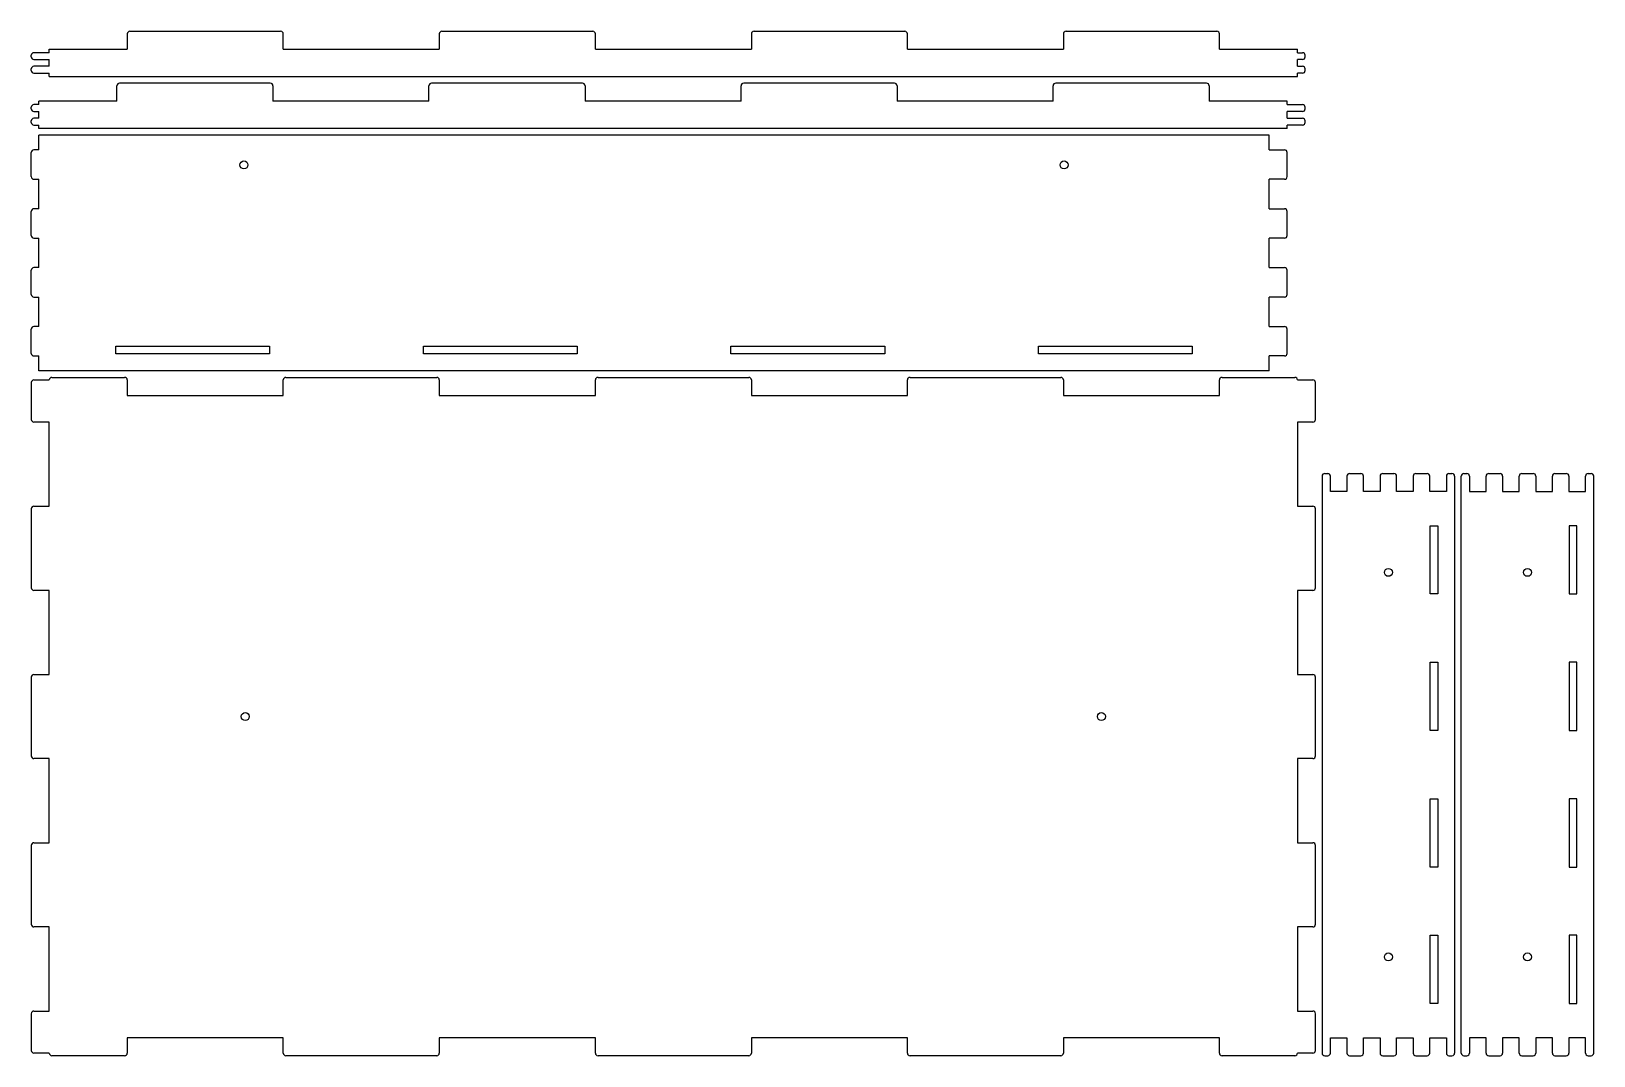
# Model space of a CAD drawing. Header units: millimetres. Extents: x 0 to 1179, y 0 to 773.
import ezdxf

# ---------------------------------------------------------------- set-up
doc = ezdxf.new("R2010")
doc.units = ezdxf.units.MM
doc.layers.add('SheetCutProfiles', color=7, linetype='CONTINUOUS')

msp = doc.modelspace()

# ---------------------------------------------------------------- linework, layer by layer
at = {"layer": 'SheetCutProfiles'}
for p, q in [((72.475, 771.2), (72.475, 759.6)), ((74.475, 773.2), (188.225, 773.2)), ((190.225, 759.6), (190.225, 771.2)), ((307.975, 771.2), (307.975, 759.6)), ((309.975, 773.2), (423.725, 773.2)), ((425.725, 759.6), (425.725, 771.2)), ((543.475, 771.2), (543.475, 759.6)), ((545.475, 773.2), (659.225, 773.2)), ((661.225, 759.6), (661.225, 771.2)), ((778.975, 771.2), (778.975, 759.6)), ((780.975, 773.2), (894.725, 773.2)), ((896.725, 759.6), (896.725, 771.2)), ((0, 753.875), (0, 755.025)), ((13.6, 757.025), (2, 757.025)), ((13.6, 759.6), (72.475, 759.6)), ((13.6, 757.025), (13.6, 759.6)), ((190.225, 759.6), (307.975, 759.6)), ((425.725, 759.6), (543.475, 759.6)), ((661.225, 759.6), (778.975, 759.6)), ((896.725, 759.6), (955.6, 759.6)), ((955.6, 757.025), (955.6, 759.6)), ((955.6, 757.025), (959.4, 757.025)), ((961.4, 753.875), (961.4, 755.025)), ((0, 743.575), (0, 744.725)), ((2, 751.875), (13.6, 751.875)), ((13.6, 746.725), (2, 746.725)), ((13.6, 746.725), (13.6, 751.875)), ((955.6, 746.725), (955.6, 751.875)), ((959.4, 751.875), (955.6, 751.875)), ((955.6, 746.725), (959.4, 746.725)), ((961.4, 743.575), (961.4, 744.725)), ((2, 741.575), (13.6, 741.575)), ((13.6, 739), (13.6, 741.575)), ((13.6, 739), (955.6, 739)), ((64.675, 720.4), (64.675, 732)), ((180.425, 734), (66.675, 734)), ((182.425, 732), (182.425, 720.4)), ((300.175, 720.4), (300.175, 732)), ((415.925, 734), (302.175, 734)), ((417.925, 732), (417.925, 720.4)), ((535.675, 720.4), (535.675, 732)), ((651.425, 734), (537.675, 734)), ((653.425, 732), (653.425, 720.4)), ((771.175, 720.4), (771.175, 732)), ((886.925, 734), (773.175, 734)), ((888.925, 732), (888.925, 720.4)), ((955.6, 739), (955.6, 741.575)), ((959.4, 741.575), (955.6, 741.575)), ((5.8, 717.825), (5.8, 720.4)), ((64.675, 720.4), (5.8, 720.4)), ((300.175, 720.4), (182.425, 720.4)), ((535.675, 720.4), (417.925, 720.4)), ((771.175, 720.4), (653.425, 720.4)), ((947.8, 720.4), (888.925, 720.4)), ((947.8, 717.825), (947.8, 720.4)), ((0, 714.675), (0, 715.825)), ((5.8, 717.825), (2, 717.825)), ((2, 712.675), (5.8, 712.675)), ((5.8, 707.525), (2, 707.525)), ((5.8, 707.525), (5.8, 712.675)), ((947.8, 717.825), (959.4, 717.825)), ((947.8, 707.525), (947.8, 712.675)), ((959.4, 712.675), (947.8, 712.675)), ((947.8, 707.525), (959.4, 707.525)), ((961.4, 714.675), (961.4, 715.825)), ((0, 704.375), (0, 705.525)), ((2, 702.375), (5.8, 702.375)), ((5.8, 699.8), (5.8, 702.375)), ((947.8, 699.8), (5.8, 699.8)), ((959.4, 702.375), (947.8, 702.375)), ((947.8, 699.8), (947.8, 702.375)), ((961.4, 704.375), (961.4, 705.525)), ((5.8, 683.6875), (5.8, 694.8)), ((934.2, 694.8), (5.8, 694.8)), ((934.2, 683.6875), (934.2, 694.8)), ((0, 663.4625), (0, 681.6875)), ((5.8, 683.6875), (2, 683.6875)), ((934.2, 683.6875), (945.8, 683.6875)), ((947.8, 663.4625), (947.8, 681.6875)), ((2, 661.4625), (5.8, 661.4625)), ((5.8, 639.2375), (5.8, 661.4625)), ((945.8, 661.4625), (934.2, 661.4625)), ((934.2, 639.2375), (934.2, 661.4625)), ((0, 619.0125), (0, 637.2375)), ((5.8, 639.2375), (2, 639.2375)), ((934.2, 639.2375), (945.8, 639.2375)), ((947.8, 619.0125), (947.8, 637.2375)), ((2, 617.0125), (5.8, 617.0125)), ((5.8, 594.7875), (5.8, 617.0125)), ((945.8, 617.0125), (934.2, 617.0125)), ((934.2, 594.7875), (934.2, 617.0125)), ((0, 574.5625), (0, 592.7875)), ((5.8, 594.7875), (2, 594.7875)), ((934.2, 594.7875), (945.8, 594.7875)), ((947.8, 574.5625), (947.8, 592.7875)), ((2, 572.5625), (5.8, 572.5625)), ((5.8, 550.3375), (5.8, 572.5625)), ((945.8, 572.5625), (934.2, 572.5625)), ((934.2, 550.3375), (934.2, 572.5625)), ((0, 530.1125), (0, 548.3375)), ((5.8, 550.3375), (2, 550.3375)), ((934.2, 550.3375), (945.8, 550.3375)), ((947.8, 530.1125), (947.8, 548.3375)), ((63.825, 535.5), (179.875, 535.5)), ((63.825, 529.7), (63.825, 535.5)), ((179.875, 535.5), (179.875, 529.7)), ((295.925, 535.5), (411.975, 535.5)), ((295.925, 529.7), (295.925, 535.5)), ((411.975, 535.5), (411.975, 529.7)), ((528.025, 535.5), (644.075, 535.5)), ((528.025, 529.7), (528.025, 535.5)), ((644.075, 535.5), (644.075, 529.7)), ((760.125, 535.5), (876.175, 535.5)), ((760.125, 529.7), (760.125, 535.5)), ((876.175, 535.5), (876.175, 529.7)), ((2, 528.1125), (5.8, 528.1125)), ((5.8, 517), (5.8, 528.1125)), ((179.875, 529.7), (63.825, 529.7)), ((411.975, 529.7), (295.925, 529.7)), ((644.075, 529.7), (528.025, 529.7)), ((876.175, 529.7), (760.125, 529.7)), ((945.8, 528.1125), (934.2, 528.1125)), ((934.2, 517), (934.2, 528.1125)), ((0, 508), (0, 480.25)), ((2, 510), (13.6, 510)), ((934.2, 517), (5.8, 517)), ((15.6, 512), (70.475, 512)), ((72.475, 510), (72.475, 498.4)), ((190.225, 498.4), (190.225, 510)), ((192.225, 512), (305.975, 512)), ((307.975, 510), (307.975, 498.4)), ((425.725, 498.4), (425.725, 510)), ((427.725, 512), (541.475, 512)), ((543.475, 510), (543.475, 498.4)), ((661.225, 498.4), (661.225, 510)), ((663.225, 512), (776.975, 512)), ((778.975, 510), (778.975, 498.4)), ((896.725, 498.4), (896.725, 510)), ((898.725, 512), (953.6, 512)), ((955.6, 510), (967.2, 510)), ((969.2, 480.25), (969.2, 508)), ((72.475, 498.4), (190.225, 498.4)), ((307.975, 498.4), (425.725, 498.4)), ((543.475, 498.4), (661.225, 498.4)), ((778.975, 498.4), (896.725, 498.4)), ((13.6, 478.25), (2, 478.25)), ((13.6, 414.75), (13.6, 478.25)), ((955.6, 478.25), (955.6, 414.75)), ((967.2, 478.25), (955.6, 478.25)), ((974.2, 437.4), (974.2, 2)), ((976.2, 439.4), (978.45, 439.4)), ((980.45, 425.8), (980.45, 437.4)), ((992.95, 437.4), (992.95, 425.8)), ((994.95, 439.4), (1003.45, 439.4)), ((1005.45, 425.8), (1005.45, 437.4)), ((1017.95, 437.4), (1017.95, 425.8)), ((1019.95, 439.4), (1028.45, 439.4)), ((1030.45, 425.8), (1030.45, 437.4)), ((1042.95, 437.4), (1042.95, 425.8)), ((1044.95, 439.4), (1053.45, 439.4)), ((1055.45, 425.8), (1055.45, 437.4)), ((1067.95, 437.4), (1067.95, 425.8)), ((1069.95, 439.4), (1072.2, 439.4)), ((1074.2, 437.4), (1074.2, 2)), ((1079.2, 2), (1079.2, 437.4)), ((1081.2, 439.4), (1083.45, 439.4)), ((1085.45, 437.4), (1085.45, 425.8)), ((1097.95, 425.8), (1097.95, 437.4)), ((1099.95, 439.4), (1108.45, 439.4)), ((1110.45, 437.4), (1110.45, 425.8)), ((1122.95, 425.8), (1122.95, 437.4)), ((1124.95, 439.4), (1133.45, 439.4)), ((1135.45, 437.4), (1135.45, 425.8)), ((1147.95, 425.8), (1147.95, 437.4)), ((1149.95, 439.4), (1158.45, 439.4)), ((1160.45, 437.4), (1160.45, 425.8)), ((1172.95, 425.8), (1172.95, 437.4)), ((1174.95, 439.4), (1177.2, 439.4)), ((1179.2, 2), (1179.2, 437.4)), ((992.95, 425.8), (980.45, 425.8)), ((1017.95, 425.8), (1005.45, 425.8)), ((1042.95, 425.8), (1030.45, 425.8)), ((1067.95, 425.8), (1055.45, 425.8)), ((1085.45, 425.8), (1097.95, 425.8)), ((1110.45, 425.8), (1122.95, 425.8)), ((1135.45, 425.8), (1147.95, 425.8)), ((1160.45, 425.8), (1172.95, 425.8)), ((0, 412.75), (0, 353.25)), ((2, 414.75), (13.6, 414.75)), ((955.6, 414.75), (967.2, 414.75)), ((969.2, 353.25), (969.2, 412.75)), ((1055.7, 348.5125), (1055.7, 400.0375)), ((1055.7, 400.0375), (1061.5, 400.0375)), ((1061.5, 400.0375), (1061.5, 348.5125)), ((1160.7, 400.0375), (1160.7, 348.5125)), ((1166.5, 400.0375), (1160.7, 400.0375)), ((1166.5, 348.5125), (1166.5, 400.0375)), ((13.6, 351.25), (2, 351.25)), ((13.6, 287.75), (13.6, 351.25)), ((955.6, 351.25), (955.6, 287.75)), ((967.2, 351.25), (955.6, 351.25)), ((1061.5, 348.5125), (1055.7, 348.5125)), ((1160.7, 348.5125), (1166.5, 348.5125)), ((1055.7, 245.4625), (1055.7, 296.9875)), ((1055.7, 296.9875), (1061.5, 296.9875)), ((1061.5, 296.9875), (1061.5, 245.4625)), ((1160.7, 296.9875), (1160.7, 245.4625)), ((1166.5, 296.9875), (1160.7, 296.9875)), ((1166.5, 245.4625), (1166.5, 296.9875)), ((0, 285.75), (0, 226.25)), ((2, 287.75), (13.6, 287.75)), ((955.6, 287.75), (967.2, 287.75)), ((969.2, 226.25), (969.2, 285.75)), ((1061.5, 245.4625), (1055.7, 245.4625)), ((1160.7, 245.4625), (1166.5, 245.4625)), ((13.6, 224.25), (2, 224.25)), ((13.6, 160.75), (13.6, 224.25)), ((955.6, 224.25), (955.6, 160.75)), ((967.2, 224.25), (955.6, 224.25)), ((1055.7, 142.4125), (1055.7, 193.9375)), ((1055.7, 193.9375), (1061.5, 193.9375)), ((1061.5, 193.9375), (1061.5, 142.4125)), ((1160.7, 193.9375), (1160.7, 142.4125)), ((1166.5, 193.9375), (1160.7, 193.9375)), ((1166.5, 142.4125), (1166.5, 193.9375)), ((0, 158.75), (0, 99.25)), ((2, 160.75), (13.6, 160.75)), ((955.6, 160.75), (967.2, 160.75)), ((969.2, 99.25), (969.2, 158.75)), ((1061.5, 142.4125), (1055.7, 142.4125)), ((1160.7, 142.4125), (1166.5, 142.4125)), ((13.6, 97.25), (2, 97.25)), ((13.6, 33.75), (13.6, 97.25)), ((955.6, 97.25), (955.6, 33.75)), ((967.2, 97.25), (955.6, 97.25)), ((1055.7, 39.3625), (1055.7, 90.8875)), ((1055.7, 90.8875), (1061.5, 90.8875)), ((1061.5, 90.8875), (1061.5, 39.3625)), ((1160.7, 90.8875), (1160.7, 39.3625)), ((1166.5, 90.8875), (1160.7, 90.8875)), ((1166.5, 39.3625), (1166.5, 90.8875)), ((1061.5, 39.3625), (1055.7, 39.3625)), ((1160.7, 39.3625), (1166.5, 39.3625)), ((0, 31.75), (0, 4)), ((2, 33.75), (13.6, 33.75)), ((955.6, 33.75), (967.2, 33.75)), ((969.2, 4), (969.2, 31.75)), ((72.475, 13.6), (72.475, 2)), ((190.225, 13.6), (72.475, 13.6)), ((190.225, 2), (190.225, 13.6)), ((307.975, 13.6), (307.975, 2)), ((425.725, 13.6), (307.975, 13.6)), ((425.725, 2), (425.725, 13.6)), ((543.475, 13.6), (543.475, 2)), ((661.225, 13.6), (543.475, 13.6)), ((661.225, 2), (661.225, 13.6)), ((778.975, 13.6), (778.975, 2)), ((896.725, 13.6), (778.975, 13.6)), ((896.725, 2), (896.725, 13.6)), ((980.45, 13.6), (992.95, 13.6)), ((980.45, 2), (980.45, 13.6)), ((992.95, 13.6), (992.95, 2)), ((1005.45, 13.6), (1017.95, 13.6)), ((1005.45, 2), (1005.45, 13.6)), ((1017.95, 13.6), (1017.95, 2)), ((1030.45, 13.6), (1042.95, 13.6)), ((1030.45, 2), (1030.45, 13.6)), ((1042.95, 13.6), (1042.95, 2)), ((1055.45, 13.6), (1067.95, 13.6)), ((1055.45, 2), (1055.45, 13.6)), ((1067.95, 13.6), (1067.95, 2)), ((1085.45, 13.6), (1085.45, 2)), ((1097.95, 13.6), (1085.45, 13.6)), ((1097.95, 2), (1097.95, 13.6)), ((1110.45, 13.6), (1110.45, 2)), ((1122.95, 13.6), (1110.45, 13.6)), ((1122.95, 2), (1122.95, 13.6)), ((1135.45, 13.6), (1135.45, 2)), ((1147.95, 13.6), (1135.45, 13.6)), ((1147.95, 2), (1147.95, 13.6)), ((1160.45, 13.6), (1160.45, 2)), ((1172.95, 13.6), (1160.45, 13.6)), ((1172.95, 2), (1172.95, 13.6)), ((13.6, 2), (2, 2)), ((70.475, 0), (15.6, 0)), ((305.975, 0), (192.225, 0)), ((541.475, 0), (427.725, 0)), ((776.975, 0), (663.225, 0)), ((953.6, 0), (898.725, 0)), ((967.2, 2), (955.6, 2)), ((976.2, 0), (978.45, 0)), ((994.95, 0), (1003.45, 0)), ((1019.95, 0), (1028.45, 0)), ((1044.95, 0), (1053.45, 0)), ((1069.95, 0), (1072.2, 0)), ((1081.2, 0), (1083.45, 0)), ((1099.95, 0), (1108.45, 0)), ((1124.95, 0), (1133.45, 0)), ((1149.95, 0), (1158.45, 0)), ((1174.95, 0), (1177.2, 0))]:
    msp.add_line(p, q, dxfattribs=at)
for centre in [(160.5333, 672.3), (779.4667, 672.3), (1024.2, 364.8333), (1129.2, 364.8333), (161.5333, 256), (807.6667, 256), (1024.2, 74.5667), (1129.2, 74.5667)]:
    msp.add_circle(centre, 3, dxfattribs=at)
for centre, start, end in [((74.475, 771.2), 90, 180), ((188.225, 771.2), 0, 90), ((309.975, 771.2), 90, 180), ((423.725, 771.2), 0, 90), ((545.475, 771.2), 90, 180), ((659.225, 771.2), 0, 90), ((780.975, 771.2), 90, 180), ((894.725, 771.2), 0, 90), ((2, 755.025), 90, 180), ((959.4, 755.025), 0, 90), ((2, 753.875), 180, -90), ((2, 744.725), 90, 180), ((2, 743.575), 180, -90), ((959.4, 753.875), -90, 0), ((959.4, 744.725), 0, 90), ((959.4, 743.575), -90, 0), ((66.675, 732), 90, 180), ((180.425, 732), 0, 90), ((302.175, 732), 90, 180), ((415.925, 732), 0, 90), ((537.675, 732), 90, 180), ((651.425, 732), 0, 90), ((773.175, 732), 90, 180), ((886.925, 732), 0, 90), ((2, 715.825), 90, 180), ((2, 714.675), 180, -90), ((2, 705.525), 90, 180), ((959.4, 715.825), 0, 90), ((959.4, 714.675), -90, 0), ((959.4, 705.525), 0, 90), ((2, 704.375), 180, -90), ((959.4, 704.375), -90, 0), ((2, 681.6875), 90, 180), ((945.8, 681.6875), 0, 90), ((2, 663.4625), 180, -90), ((945.8, 663.4625), -90, 0), ((2, 637.2375), 90, 180), ((945.8, 637.2375), 0, 90), ((2, 619.0125), 180, -90), ((945.8, 619.0125), -90, 0), ((2, 592.7875), 90, 180), ((945.8, 592.7875), 0, 90), ((2, 574.5625), 180, -90), ((945.8, 574.5625), -90, 0), ((2, 548.3375), 90, 180), ((945.8, 548.3375), 0, 90), ((2, 530.1125), 180, -90), ((945.8, 530.1125), -90, 0), ((2, 508), 90, 180), ((15.6, 510), 90, 180), ((70.475, 510), 0, 90), ((192.225, 510), 90, 180), ((305.975, 510), 0, 90), ((427.725, 510), 90, 180), ((541.475, 510), 0, 90), ((663.225, 510), 90, 180), ((776.975, 510), 0, 90), ((898.725, 510), 90, 180), ((953.6, 510), 0, 90), ((967.2, 508), 0, 90), ((2, 480.25), 180, -90), ((967.2, 480.25), -90, 0), ((976.2, 437.4), 90, 180), ((978.45, 437.4), 0, 90), ((994.95, 437.4), 90, 180), ((1003.45, 437.4), 0, 90), ((1019.95, 437.4), 90, 180), ((1028.45, 437.4), 0, 90), ((1044.95, 437.4), 90, 180), ((1053.45, 437.4), 0, 90), ((1069.95, 437.4), 90, 180), ((1072.2, 437.4), 0, 90), ((1081.2, 437.4), 90, 180), ((1083.45, 437.4), 0, 90), ((1099.95, 437.4), 90, 180), ((1108.45, 437.4), 0, 90), ((1124.95, 437.4), 90, 180), ((1133.45, 437.4), 0, 90), ((1149.95, 437.4), 90, 180), ((1158.45, 437.4), 0, 90), ((1174.95, 437.4), 90, 180), ((1177.2, 437.4), 0, 90), ((2, 412.75), 90, 180), ((967.2, 412.75), 0, 90), ((2, 353.25), 180, -90), ((967.2, 353.25), -90, 0), ((2, 285.75), 90, 180), ((967.2, 285.75), 0, 90), ((2, 226.25), 180, -90), ((967.2, 226.25), -90, 0), ((2, 158.75), 90, 180), ((967.2, 158.75), 0, 90), ((2, 99.25), 180, -90), ((967.2, 99.25), -90, 0), ((2, 31.75), 90, 180), ((967.2, 31.75), 0, 90), ((2, 4), 180, -90), ((15.6, 2), 180, -90), ((70.475, 2), -90, 0), ((192.225, 2), 180, -90), ((305.975, 2), -90, 0), ((427.725, 2), 180, -90), ((541.475, 2), -90, 0), ((663.225, 2), 180, -90), ((776.975, 2), -90, 0), ((898.725, 2), 180, -90), ((953.6, 2), -90, 0), ((967.2, 4), -90, 0), ((976.2, 2), 180, -90), ((978.45, 2), -90, 0), ((994.95, 2), 180, -90), ((1003.45, 2), -90, 0), ((1019.95, 2), 180, -90), ((1028.45, 2), -90, 0), ((1044.95, 2), 180, -90), ((1053.45, 2), -90, 0), ((1069.95, 2), 180, -90), ((1072.2, 2), -90, 0), ((1081.2, 2), 180, -90), ((1083.45, 2), -90, 0), ((1099.95, 2), 180, -90), ((1108.45, 2), -90, 0), ((1124.95, 2), 180, -90), ((1133.45, 2), -90, 0), ((1149.95, 2), 180, -90), ((1158.45, 2), -90, 0), ((1174.95, 2), 180, -90), ((1177.2, 2), -90, 0)]:
    msp.add_arc(centre, 2, start, end, dxfattribs=at)

doc.saveas('drawing.dxf')
